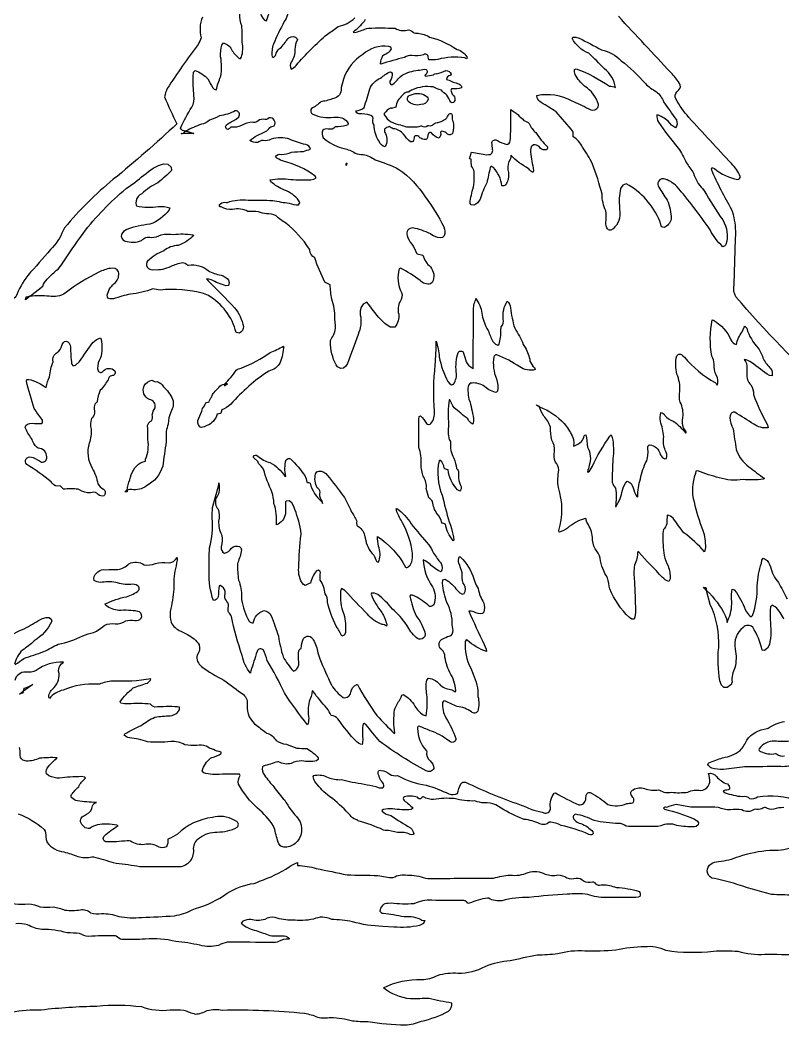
# Model space of a CAD drawing. Extents: x 0.4 to 24.4, y 0.2 to 14.2.
# Drawn here: x 13.06 to 19.04, y 0.21 to 8.08 of the extents above; entities that cross this region are included whole.
import ezdxf

# ---------------------------------------------------------------- set-up
doc = ezdxf.new("R2010")
doc.units = 0
doc.linetypes.add('0', pattern=[0])
doc.layers.add('1', color=7, linetype='0')

msp = doc.modelspace()

# ---------------------------------------------------------------- linework, layer by layer
at = {"layer": '1'}
for points in [[(14.944969, 8.158558, 0.2079), (14.980835, 8.080017), (14.994781, 8.075047, -0.098169), (15.054497, 8.194473, -0.127706)], [(15.769905, 8.084965), (15.761917, 8.069851, -0.036824), (15.675011, 7.98505), (15.685745, 7.983688, 0.060353), (15.778542, 8.014149), (15.795815, 8.017109, -0.018677), (16.004196, 8.016281, 0.217436), (16.096916, 8.002357, -0.269815), (16.144524, 7.984451, 0.141886), (16.183138, 7.978155, -0.098085), (16.274111, 7.947394, -0.077652), (16.490286, 7.851156, -0.163442), (16.565292, 7.793564), (16.56884, 7.782162), (16.565834, 7.776833), (16.549492, 7.784824, 0.094983), (16.338619, 7.77226, -0.052192), (16.268791, 7.76807), (16.261696, 7.788979, 0.69108), (16.225754, 7.809317, -0.115901), (16.134453, 7.803642, 0.136382), (16.077606, 7.788383, 0.013567), (15.89299, 7.735344), (15.888023, 7.738586, -0.099239), (15.908302, 7.802837, -0.057755), (15.955528, 7.828133), (15.965309, 7.838173), (15.974228, 7.85622), (15.969101, 7.867741), (15.953835, 7.873962, 0.209703), (15.749756, 7.811691), (15.726634, 7.794768, 0.175711), (15.590178, 7.588112), (15.580566, 7.553017), (15.579612, 7.545009, -0.420382), (15.522163, 7.466679, -0.063897), (15.42968, 7.442379), (15.422089, 7.438683, -0.045347), (15.347343, 7.386307, 0.477435), (15.35939, 7.343147, 0.150456), (15.524208, 7.319309), (15.546066, 7.319458, -0.291633), (15.636421, 7.271172), (15.634262, 7.25956), (15.621254, 7.253071, -0.017618), (15.534134, 7.243156, -0.301505), (15.479022, 7.226508, 0.214533), (15.435867, 7.216915, 0.181313), (15.440445, 7.1581), (15.463723, 7.14032, 0.10359), (15.601555, 7.07363, -0.088445), (15.691778, 7.038049, 0.112674), (15.752426, 7.028294, -0.117954), (15.847488, 6.98431, -0.054487), (16.032837, 6.910751, -0.098339), (16.240173, 6.695068, -0.040981), (16.386183, 6.459531, -0.16558), (16.388466, 6.390888), (16.375809, 6.377586), (16.357231, 6.374207, -0.132159), (16.279808, 6.40465, 0.079204), (16.142206, 6.451461, 0.521337), (16.098139, 6.391717, 0.120041), (16.135056, 6.324364, -0.078988), (16.171051, 6.254581), (16.177261, 6.248047), (16.22184, 6.237335, 0.161189), (16.279755, 6.147265, -0.298211), (16.295227, 6.024483), (16.282021, 6.013599, -0.281273), (16.200615, 6.039955, 0.04922), (16.045685, 6.135708), (16.036171, 6.13187, 0.193438), (16.054136, 5.945785, -0.255079), (16.041939, 5.875145, 0.19447), (16.031517, 5.77689, -0.228935), (16.001381, 5.674877), (15.965782, 5.67498), (15.92392, 5.701801, -0.06822), (15.806702, 5.842327), (15.78186, 5.869881), (15.752792, 5.854462), (15.736961, 5.831486), (15.730812, 5.80302), (15.730858, 5.771103, -0.155966), (15.712797, 5.615339, -0.006818), (15.631516, 5.390022), (15.617378, 5.367516), (15.599625, 5.353313), (15.577492, 5.351414), (15.552628, 5.364048), (15.540741, 5.379162, -0.113931), (15.495911, 5.557583, -0.150491), (15.515026, 5.600119, 0.186424), (15.533989, 5.706074), (15.530869, 5.745125, 0.094489), (15.507492, 5.893253, -0.049074), (15.495155, 6.006039, 0.056361), (15.453636, 6.026302, -0.038782), (15.374008, 6.217491, -0.275125), (15.335457, 6.278076), (15.33271, 6.286381, 0.075841), (15.146774, 6.490143, -0.072154), (15.070801, 6.547611, 0.154777), (14.995369, 6.561932, -0.106801), (14.9338, 6.578625, -0.003895), (14.850052, 6.581486, 0.172712), (14.729675, 6.596348, -0.152569), (14.641563, 6.615663, -0.925872), (14.63488, 6.641269, -0.229173), (14.680061, 6.65126), (14.689804, 6.652122, -0.109267), (14.850617, 6.66917, -0.003921), (15.046059, 6.667202, 0.024588), (15.173645, 6.645477, 0.098561), (15.246056, 6.632687, 0.47701), (15.250053, 6.665039, 0.147581), (15.136278, 6.748451, -0.069598), (15.029449, 6.812141), (15.024445, 6.82803, -0.088906), (15.185554, 6.831139, 0.016052), (15.344017, 6.82732), (15.367638, 6.832817), (15.385582, 6.84322), (15.378227, 6.858555, 0.099779), (15.12084, 6.976851, -0.085909), (15.064896, 7.009163, -0.349699), (15.113533, 7.027576, 0.089205), (15.191765, 7.045826, -0.017956), (15.286194, 7.050747, -0.029911), (15.340317, 7.067963, 0.353892), (15.302696, 7.104866, -0.033533), (15.176804, 7.146667, 0.136873), (15.031685, 7.14785, -0.216343), (14.968277, 7.137493, 0.127926), (14.927094, 7.121685, -0.213505), (14.864227, 7.136688, -0.081241), (14.988129, 7.206192, 0.111788), (15.020668, 7.237991, -0.071176), (15.056946, 7.252487, 0.63853), (15.015938, 7.314575, -0.325347), (14.96957, 7.302876, 0.22536), (14.919182, 7.281776, -0.163653), (14.887475, 7.279417, 0.139059), (14.799805, 7.254177, -0.123864), (14.717262, 7.240494, 0.008506), (14.694496, 7.222939, -0.668952), (14.682747, 7.259884, -0.046048), (14.757744, 7.304379), (14.777657, 7.321358, 0.680862), (14.750664, 7.368664, -0.089425), (14.627541, 7.330421, -0.077151), (14.548607, 7.297371, -0.189341), (14.484962, 7.265114, 0.016179), (14.362968, 7.210899, -0.02848), (14.42601, 7.190624), (14.339882, 7.190628, -0.216192), (14.327049, 7.190338, 0.284762), (14.356084, 7.207464), (14.358936, 7.209332), (14.361977, 7.210873, -0.332811), (14.322212, 7.234566, -0.043905), (14.410805, 7.397953, 0.145873), (14.426361, 7.489647, -0.020198), (14.419838, 7.636959), (14.4245, 7.671326), (14.435677, 7.686054, -0.102204), (14.536255, 7.620537, 0.012185), (14.574692, 7.54916), (14.586494, 7.539558), (14.601433, 7.534851, -0.032276), (14.635765, 7.636784), (14.638046, 7.64175, 0.087517), (14.635852, 7.791783, -0.084939), (14.646042, 7.885075), (14.658524, 7.901936, -0.225485), (14.726974, 7.840147, 0.094973), (14.7882, 7.775528), (14.799385, 7.790527, 0.123773), (14.804909, 7.907295, 0.009181), (14.802658, 8.034443, -0.118945), (14.787108, 8.129569, 0.216145)], [(15.168411, 8.17897, -0.152634), (15.134562, 8.068308, 0.022379), (15.050173, 7.892299, 0.121356), (15.039558, 7.793705), (15.04953, 7.787975, 0.284446), (15.071686, 7.822086, -0.139269), (15.110681, 7.865665, -0.016572), (15.171777, 7.942255, -0.389919), (15.237114, 7.934563), (15.238106, 7.926449, 0.140893), (15.21816, 7.849285, -0.204568), (15.187739, 7.751706, 0.233457), (15.187729, 7.696693, 0.146384), (15.227676, 7.725777, -0.037347), (15.472931, 7.9701, 0.014059), (15.557068, 8.029667, 0.13346), (15.688827, 8.096699, -0.204196)], [(19.402397, 5.149609, -0.023032), (18.673981, 5.910683), (18.658783, 5.952792, 0.000411), (18.673733, 6.427267, 0.068098), (18.644028, 6.593929, -0.030587), (18.484947, 6.904114), (18.484678, 6.913091), (18.486076, 6.921963), (18.4935, 6.922398), (18.506149, 6.916214, 0.129289), (18.688778, 6.831776, 0.439343), (18.707436, 6.854031, 0.115746), (18.63958, 6.955436, -0.002145), (18.305779, 7.317171, -0.053979), (18.204308, 7.46344, -0.330504), (18.212074, 7.517666), (18.228584, 7.533535, 0.373157), (18.231377, 7.583965, 0.077464), (18.165051, 7.668779, -0.000952), (17.754082, 8.1101, -0.193777)], [(14.493454, 8.103962, 0.175075), (14.484329, 7.941866, -0.053842), (14.459014, 7.889804, 0.017219), (14.218165, 7.544219, 0.070617), (14.196678, 7.479435, 0.023164), (14.293519, 7.268112, -0.020314), (13.794205, 6.832462, 0.045902), (13.413447, 6.453221), (13.400645, 6.432187, -0.107611), (13.303611, 6.282342, -0.00034), (13.124314, 6.07827, 0.075064), (13.031189, 5.912628), (12.99807, 5.883275, -0.015653), (11.983658, 5.901833, 0.086622), (11.218636, 5.892368, 0.049103), (10.216168, 5.898175, 0.059594), (9.743721, 5.780415)], [(13.025963, 3.03104, 0.042909), (13.092345, 3.078125, 0.000863), (13.250482, 3.131395, -0.007801), (13.36364, 3.190098, 0.070938), (13.556679, 3.256423, -0.05082), (13.640518, 3.28046, 0.052166), (13.727669, 3.33794, -0.15915), (13.810081, 3.348492, 0.16292), (13.892685, 3.372002, -0.134941), (13.962967, 3.375908), (13.977089, 3.37598, 0.980988), (13.98761, 3.447224, 0.058089), (13.838185, 3.453605, -0.141855), (13.737106, 3.493122), (13.73127, 3.505379, -0.068761), (13.899475, 3.561768, 0.111084), (13.994977, 3.612475, 0.427052), (13.986465, 3.646828, 0.221621), (13.931904, 3.656949, -0.097414), (13.813993, 3.674051, 0.076171), (13.693643, 3.672899, -0.138087), (13.645317, 3.689705), (13.641228, 3.704243, -0.405718), (13.734645, 3.773161, -0.003333), (13.831301, 3.775218, 0.141736), (13.917592, 3.81888, -0.314663), (14.035583, 3.810326, 0.131453), (14.12429, 3.822735, -0.093712), (14.224815, 3.826859, 0.269165), (14.29599, 3.87022, -0.056009), (14.28152, 3.782955, 0.058801), (14.268608, 3.622017, -0.036782), (14.240735, 3.44703, 0.087487), (14.248222, 3.36171, 0.190038), (14.323517, 3.291965), (14.376892, 3.265396, -0.140264), (14.467751, 3.183628, -0.254493), (14.452515, 3.103626, 0.315397), (14.48716, 3.015503, 0.048584), (14.660934, 2.908089, 0.000571), (14.815908, 2.794556, -0.250135), (14.844254, 2.712643, 0.275858), (14.920868, 2.551617, 0.00518), (14.99604, 2.493385, -0.192979), (15.070038, 2.434853, 0.121779), (15.151039, 2.40604, -0.004616), (15.233818, 2.375443, 0.004489), (15.311562, 2.372143, -0.075198), (15.401825, 2.299801), (15.399529, 2.286694), (15.388245, 2.27663, -0.113656), (15.273323, 2.275501, 0.107116), (15.189308, 2.255806, -0.211971), (15.090321, 2.268715), (15.083034, 2.268874, -0.023714), (14.970596, 2.234566), (14.964119, 2.229839, 0.268385), (14.98084, 2.163729, 0.051519), (15.054344, 2.07082, 0.049594), (15.137978, 1.966671, 0.05823), (15.244815, 1.822095, -0.380886), (15.219524, 1.627194, -0.171873), (15.130173, 1.599125), (15.107452, 1.608105), (15.092049, 1.625881, -0.049952), (15.061516, 1.738255), (15.051163, 1.765018, 0.070614), (14.926193, 1.903831, -0.083456), (14.776649, 2.092426, -0.223845), (14.790009, 2.159962), (14.784599, 2.170418, 0.008254), (14.571568, 2.168367, -0.056937), (14.504837, 2.181965), (14.492332, 2.198143, -0.140142), (14.556625, 2.297184), (14.56797, 2.302803, 0.116931), (14.639832, 2.334492), (14.63974, 2.343246, -0.059917), (14.521721, 2.390686, 0.131462), (14.449244, 2.396867, -0.070419), (14.355934, 2.401882, 0.158557), (14.245331, 2.427105, -0.049445), (14.063187, 2.424164, 0.075915), (13.921333, 2.455009, -0.143929), (13.880432, 2.476891), (13.885353, 2.486874, -0.024558), (14.012329, 2.552372, -0.05043), (14.120979, 2.618252, -0.032099), (14.241527, 2.628633, 0.125992), (14.299004, 2.654015), (14.312691, 2.675797), (14.31266, 2.696522), (14.298622, 2.699467, 0.022807), (14.120011, 2.697541, -0.228109), (14.0868, 2.720093, 0.044141), (13.911911, 2.721191), (13.883118, 2.722939), (13.855095, 2.727737), (13.848671, 2.737213, -0.086918), (13.951614, 2.846958, -0.019149), (14.061914, 2.88505, 0.17917), (14.090187, 2.918373, -0.056052), (13.788878, 2.900795, 0.072103), (13.685608, 2.876835), (13.673882, 2.875927, 0.123962), (13.402527, 2.830013, 0.155946), (13.2938, 2.764763), (13.289421, 2.775341, -0.232113), (13.331681, 2.850792, 0.246081), (13.366597, 2.978042, -0.25662), (13.40416, 3.050205, 0.165211), (13.190971, 2.984203, -0.16208), (13.107635, 2.971325, 0.344105), (13.022141, 2.906086)], [(19.049812, 3.385002, 0.112138), (18.983612, 3.482937), (18.959488, 3.494762), (18.944572, 3.482243, 0.02674), (18.948877, 3.283287, -0.055162), (18.93692, 3.187832), (18.92189, 3.158855), (18.898529, 3.141041), (18.880936, 3.142143, 0.085666), (18.806198, 3.324044, 0.398751), (18.731239, 3.320572, 0.287209), (18.668518, 3.151676, -0.10884), (18.667427, 3.004997, 0.16114), (18.644173, 2.894083, -0.114762), (18.635887, 2.870911), (18.606987, 2.851498), (18.580849, 2.850929), (18.561913, 2.869789), (18.549088, 2.903496, -0.068755), (18.539604, 3.161488, 0.129256), (18.472519, 3.501682), (18.445412, 3.610161, 0.007825), (18.419739, 3.63604), (18.439377, 3.634335), (18.445061, 3.611557, -0.086888), (18.591576, 3.414257), (18.601112, 3.387318), (18.607071, 3.360565), (18.6091, 3.368187), (18.619959, 3.395262, 0.125199), (18.639919, 3.54247, -0.045059), (18.644577, 3.620281), (18.660332, 3.614452), (18.678131, 3.595348, -0.042074), (18.757004, 3.442812, 0.103285), (18.793106, 3.404884), (18.805305, 3.415485, 0.10027), (18.840729, 3.647522, -0.051728), (18.874115, 3.825542), (18.87841, 3.849232), (18.887886, 3.863907, -0.24683), (18.93853, 3.813866), (18.946068, 3.794827, 0.122728), (19.00824, 3.672081, -0.008288), (19.075386, 3.546452, -0.268323)], [(12.962392, 3.242584, -0.040065), (13.115387, 3.319336, -0.021896), (13.240585, 3.391998), (13.268616, 3.400059), (13.291885, 3.39875), (13.307922, 3.384975), (13.312523, 3.369045, -0.135392), (13.175385, 3.215652, -0.053858), (13.082535, 3.143883, 0.143409), (13.020195, 3.032524)], [(13.060143, 2.799259), (13.089455, 2.820419, 0.015818), (13.097183, 2.845978, 0.084043), (13.164513, 2.874622), (13.091133, 2.821632), (13.089539, 2.820015), (13.086075, 2.805626, 0.076787), (13.059731, 2.798954)], [(19.148598, 2.244709, -0.075545), (19.026449, 2.230194, 0.003192), (18.743065, 2.228642, -0.008391), (18.578094, 2.208652, -0.089132), (18.485357, 2.219436, -0.16979), (18.453629, 2.247578), (18.4562, 2.255356), (18.462654, 2.261051, 0.009798), (18.570557, 2.300472, 0.12974), (18.708908, 2.357315, 0.086762), (18.759224, 2.438656, -0.210901), (18.918816, 2.528286), (18.927917, 2.532051, -0.104035), (19.056179, 2.58395, 0.182593)], [(13.050217, 1.861601, -0.096173), (13.252874, 1.737777, -0.19321), (13.264931, 1.680878), (13.267509, 1.66037), (13.276268, 1.63625, 0.207558), (13.407499, 1.561573, -0.047093), (13.515717, 1.525753, 0.119684), (13.627014, 1.522865), (13.638687, 1.522511, -0.024672), (13.794426, 1.47784), (13.818436, 1.473068, -0.021959), (14.003128, 1.44809, 0.004754), (14.313118, 1.446814, 0.437997), (14.424125, 1.588109, -0.253647), (14.471194, 1.671951, -0.167584), (14.608894, 1.717709, 0.121686), (14.765223, 1.755332, 0.489278), (14.762459, 1.800224), (14.74222, 1.811696, 0.206996), (14.571349, 1.831243, 0.164518), (14.297673, 1.701554, -0.034709), (14.223015, 1.661388, -0.13751), (14.210846, 1.602512, -0.293905), (14.138491, 1.607493, 0.182394), (14.039722, 1.619612, -0.169911), (13.929703, 1.645264), (13.919884, 1.648113), (13.903397, 1.649506, -0.037519), (13.737134, 1.64082, -0.612295), (13.725098, 1.687305, -0.065816), (13.832962, 1.765633), (13.823509, 1.770607, 0.083756), (13.670343, 1.774728, 0.062423), (13.609684, 1.746651, -0.270223), (13.566109, 1.759281), (13.548447, 1.777824, -0.551329), (13.568047, 1.846569), (13.584198, 1.856503, 0.266972), (13.633039, 1.923576, -0.275185), (13.662035, 1.948878, -0.03318), (13.51474, 1.962845, -0.129566), (13.469297, 1.984694, -0.323279), (13.467918, 2.011456, -0.042558), (13.523537, 2.072582, -0.12939), (13.577591, 2.139229), (13.572807, 2.146946), (13.542809, 2.152069, 0.029845), (13.372332, 2.139791, -0.097472), (13.289993, 2.157372), (13.272148, 2.173092, -0.282445), (13.285904, 2.231823, -0.027922), (13.355293, 2.300003, 0.034664), (13.217209, 2.295673, -0.091131), (13.115486, 2.27277), (13.085617, 2.280453, -0.348929), (13.066156, 2.33215, 0.078902), (13.060326, 2.37965)], [(19.093462, 2.430241, -0.07078), (18.977781, 2.430894, 0.247203), (18.855919, 2.369179, 0.43607), (18.867958, 2.349773, 0.160281), (18.986145, 2.331913), (18.993164, 2.330673, 0.239173), (19.056839, 2.314064, -0.140231)], [(19.049309, 1.908813, 0.09819), (18.971947, 1.895889, -0.204805), (18.907494, 1.909145, 0.216761), (18.878067, 1.900793, -0.179054), (18.825447, 1.896137), (18.818794, 1.895149, -0.304083), (18.72229, 1.891048, 0.076893), (18.631302, 1.892372, -0.114296), (18.534958, 1.910992, 0.008565), (18.321388, 1.911736, 0.032105), (18.205292, 1.932281, 0.026454), (18.130051, 1.910469, 0.34021), (18.107521, 1.904724), (18.114059, 1.897709, -0.047588), (18.351097, 1.818481), (18.370995, 1.804535), (18.381485, 1.789299), (18.377907, 1.773296), (18.3638, 1.761978), (18.349747, 1.758244, -0.045975), (18.211449, 1.76878, 0.215385), (18.085289, 1.765484, -0.081787), (17.999331, 1.762122, -0.011911), (17.813522, 1.76297, 0.196676), (17.754822, 1.784927, -0.045932), (17.564011, 1.806965, 0.070711), (17.417753, 1.857686, 0.63366), (17.409157, 1.813682, 0.181706), (17.459312, 1.784321, -0.119454), (17.554352, 1.719669, -0.655392), (17.534592, 1.695469), (17.52195, 1.699009, 0.056615), (17.305695, 1.769325, 0.126585), (17.212067, 1.794727, -0.337192), (17.136734, 1.782505, 0.081872), (17.014053, 1.81712), (16.965359, 1.838112, -0.043312), (16.792236, 1.929836, 0.151712), (16.70195, 1.946102, -0.085917), (16.628914, 1.961502, -0.079842), (16.467392, 1.979614, 0.063779), (16.305735, 1.972918, -0.145392), (16.226791, 1.99387, 0.391177), (16.210632, 1.982098, -0.540172), (16.178925, 1.991123, 0.136667), (16.07394, 1.994245, 0.453554), (16.073311, 1.965065, -0.038949), (16.144585, 1.90514), (16.128471, 1.894329, -0.057338), (15.983253, 1.898758), (15.947067, 1.899387), (15.912079, 1.895252), (15.900345, 1.88723), (15.902901, 1.880894, 0.134777), (15.971367, 1.846149, 0.011166), (16.12463, 1.750129, -0.174075), (16.149208, 1.707283), (16.14518, 1.698551), (16.135361, 1.696625), (16.121925, 1.699234, 0.132786), (16.023232, 1.713394, 0.080308), (15.926689, 1.729855), (15.91198, 1.733246, 0.044379), (15.714941, 1.805655, 0.13034), (15.695363, 1.816223, -0.175576), (15.650697, 1.850001), (15.620495, 1.880824, 0.045908), (15.473443, 2.00922, -0.07049), (15.375072, 2.114081, -0.104116), (15.361338, 2.15255, -0.355151), (15.376526, 2.163055, -0.163838), (15.478481, 2.145758, 0.108091), (15.582291, 2.128403), (15.6251, 2.118376), (15.668168, 2.109527, -0.009618), (15.852226, 2.074478, 0.175503), (15.908669, 2.065407, 0.429912), (15.906906, 2.103737, -0.15043), (15.870004, 2.189288, -0.409092), (15.892876, 2.200626, -0.159719), (15.960999, 2.170361, 0.167368), (16.021103, 2.160553), (16.027916, 2.159054, 0.092223), (16.246994, 2.084965, -0.047453), (16.42453, 2.016403, 0.186071), (16.49379, 2.019051, -0.075956), (16.51816, 2.096085, -0.279564), (16.556374, 2.108826, 0.032687), (16.978699, 1.934303, -0.003797), (17.090302, 1.88879, -0.05586), (17.178329, 1.86484, 0.480871), (17.220589, 1.909218, -0.194751), (17.250977, 2.022003), (17.259521, 2.024647, 0.028887), (17.443146, 1.9317, 0.445325), (17.498932, 1.979904), (17.502022, 2.006767, -0.551929), (17.538383, 2.024292, -0.057471), (17.671555, 1.933197, 0.179127), (17.819183, 1.940231, -0.027308), (17.864693, 1.945545, 0.454498), (17.867172, 1.989178), (17.859306, 2.002575, -0.5668), (17.870598, 2.049524, -0.243978), (17.958176, 2.057823, 0.103769), (18.069267, 2.047314), (18.076653, 2.045532, 0.189222), (18.169632, 2.029095, 0.053132), (18.296928, 2.029999, -0.16304), (18.399498, 2.043949, 0.480314), (18.468573, 2.142273), (18.464653, 2.159882), (18.458733, 2.176922, -0.315766), (18.522079, 2.15274, 0.133536), (18.608208, 2.094288, -0.312004), (18.623734, 2.053181, -0.112848), (18.581657, 2.044502), (18.575218, 2.039368), (18.58075, 2.031719), (18.589508, 2.026054, 0.063054), (18.724823, 1.995686, -0.325958), (18.782333, 1.979942, 0.202832), (18.844078, 1.993011, -0.128309), (19.166237, 1.96352)], [(12.921455, 1.17535, 0.103268), (13.131022, 1.1547, -0.121778), (13.220978, 1.130604, 0.052895), (13.324005, 1.130642, -0.059946), (13.415833, 1.106335, 0.082524), (13.537109, 1.108757, -0.259097), (13.617409, 1.083736, 0.135484), (13.702843, 1.078938, -0.082377), (13.837601, 1.056854, 0.072498), (14.01767, 1.048878, 0.012266), (14.273544, 1.062141, 0.087823), (14.414207, 1.108158), (14.439583, 1.118343, 0.087704), (14.687467, 1.237782, -0.107487), (14.898685, 1.315502), (14.919982, 1.323314), (14.940338, 1.333324, 0.072316), (15.173125, 1.445741, -0.010772), (15.237808, 1.480099), (15.237808, 1.456173), (15.239601, 1.455265, -0.062081), (15.386065, 1.432688, -0.000057), (15.627268, 1.382276, 0.001808), (15.869232, 1.377945, 0.061792), (15.988838, 1.361084, -0.182339), (16.099564, 1.38028, -0.074421), (16.241997, 1.357288), (16.260284, 1.354862), (16.280296, 1.353577, -0.000702), (16.775246, 1.357185, -0.040854), (16.904175, 1.381012, 0.140394), (17.047554, 1.401218, -0.185063), (17.18026, 1.388771, 0.148486), (17.279785, 1.382278, -0.133789), (17.349792, 1.359462, 0.168223), (17.422844, 1.357365, -0.265688), (17.479919, 1.334297, 0.166912), (17.550308, 1.327571, -0.306766), (17.573761, 1.312149, 0.246598), (17.618313, 1.304106, -0.119806), (17.723434, 1.287292), (17.737701, 1.284218, -0.052802), (17.915543, 1.252628, -0.367884), (17.921204, 1.213909), (17.908226, 1.20723), (17.890625, 1.2038, 0.004862), (17.65551, 1.204552, -0.08076), (17.513237, 1.227318, 0.072014), (17.35202, 1.229656, 0.015237), (17.055199, 1.205349, 0.075756), (16.840757, 1.179404, -0.176489), (16.73703, 1.199387), (16.728233, 1.199493, 0.066822), (16.585182, 1.159592, -0.440723), (16.566374, 1.169579, 0.194751), (16.542107, 1.180672, -0.014774), (16.290611, 1.183685, 0.127784), (16.151283, 1.155731, -0.042406), (15.971672, 1.15929), (15.948059, 1.157883, 0.430687), (15.884923, 1.098997, 0.343508), (15.908974, 1.082218, -0.024757), (16.074364, 1.055191, -0.160622), (16.213284, 1.028251), (16.224932, 1.025287), (16.236809, 1.023441), (16.226044, 1.002239), (16.19603, 0.985779, -0.081186), (15.994507, 0.973289), (15.906998, 0.978336, -0.064872), (15.668991, 1.014698, 0.042712), (15.506737, 1.032936, 0.231973), (15.363922, 1.034695, -0.076763), (15.198288, 1.028469, -0.104206), (15.062355, 1.048988, 0.178434), (14.981903, 1.032787, -0.137518), (14.87318, 1.032535, 0.14562), (14.810677, 1.018272), (14.796982, 1.003368, 0.135256), (14.914597, 0.945618, -0.010266), (15.022758, 0.906288, 0.034968), (15.134883, 0.904296, -0.166412), (15.174774, 0.882343), (15.169647, 0.878918, 0.130626), (15.089302, 0.859474, -0.081974), (15.043686, 0.850929, 0.006268), (14.688255, 0.854294, 0.094598), (14.620316, 0.829311, -0.133226), (14.471825, 0.830757, 0.036302), (14.285118, 0.859093, 0.087522), (14.04513, 0.878851, -0.014438), (13.862903, 0.875085, -0.13428), (13.818123, 0.901844), (13.811188, 0.904388, 0.01833), (13.601251, 0.900425, -0.116766), (13.530556, 0.922039, 0.035695), (13.433517, 0.927071, 0.079275), (13.235924, 0.954906, -0.105727), (13.122246, 0.991695, 0.09177), (13.031059, 0.998756, -0.13642)], [(19.119392, 1.223087, -0.01164), (18.954033, 1.229088, -0.027775), (18.655762, 1.31776, 0.007763), (18.486847, 1.357252, -0.605164), (18.480724, 1.467641, -0.179278), (18.538576, 1.486028, 0.072082), (18.699203, 1.527321, -0.054737), (18.939501, 1.576456, 0.115919), (19.114059, 1.59977, -0.040015)], [(12.970592, 0.298159, -0.0728), (13.199104, 0.323757), (13.229126, 0.325321, -0.023429), (13.666115, 0.354009, -0.052474), (14.01568, 0.349669, 0.121918), (14.23929, 0.324201, -0.025054), (14.348091, 0.323067, 0.031633), (14.436836, 0.291126, 0.11261), (14.531418, 0.319823, -0.096235), (14.650854, 0.322782, -0.032064), (15.293174, 0.297459, -0.065663), (15.395256, 0.267063, 0.09495), (15.500655, 0.265194, -0.050622), (15.668623, 0.239523, 0.037128), (15.790741, 0.233166, 0.034631), (16.081362, 0.206432, 0.079388), (16.209961, 0.235703, 0.070042), (16.422306, 0.314315, 0.276772), (16.447334, 0.37674, -0.010872), (16.269341, 0.412636, 0.003585), (16.124161, 0.410408, -0.139227), (15.911507, 0.496117, -0.130023), (16.212521, 0.561231, 0.108647), (16.336899, 0.594486, -0.102454), (16.496056, 0.611764, 0.125921), (16.710104, 0.664969, -0.080752), (16.905626, 0.71005, -0.010215), (17.116346, 0.754448, 0.008331), (17.277023, 0.765106, -0.084233), (17.490345, 0.788067, 0.02708), (17.733124, 0.79409, -0.060742), (17.961052, 0.819695, -0.155664), (18.124702, 0.791504, 0.067242), (18.499037, 0.784505, -0.033819), (18.689484, 0.783325, 0.083649), (18.901707, 0.759624, -0.024916), (19.159971, 0.752807, 0.075887)]]:
    msp.add_lwpolyline(points, format="xyb", dxfattribs=at)
for points in [[(17.400658, 7.441975, -0.029526), (17.537617, 7.375969, 0.311179), (17.59565, 7.39851), (17.598442, 7.417675, 0.187817), (17.488556, 7.561804, -0.093497), (17.415077, 7.653694), (17.409538, 7.673698), (17.410538, 7.692398), (17.422241, 7.698753, -0.067087), (17.683128, 7.561684, -0.119046), (17.731323, 7.552074, 0.178889), (17.645088, 7.698978, -0.005416), (17.522957, 7.821522, -0.200736), (17.391357, 7.939018), (17.398499, 7.946602), (17.420166, 7.945953), (17.446762, 7.938171, -0.014797), (17.62178, 7.846462, -0.155376), (17.774481, 7.762109, -0.052384), (17.964952, 7.582806, 0.070668), (18.051765, 7.518982, -0.142699), (18.107681, 7.438598, -0.004833), (18.208246, 7.297421, -0.26631), (18.201767, 7.23476, -0.131626), (18.144272, 7.288776, 0.084772), (18.054611, 7.338646, 0.17016), (18.068108, 7.281471, 0.026889), (18.22224, 7.07795, -0.068977), (18.284546, 6.963474, -0.008333), (18.343086, 6.880192, 0.128244), (18.413902, 6.759365), (18.426453, 6.741463, 0.019156), (18.571678, 6.514042, -0.214841), (18.596586, 6.322755, -0.147734), (18.575981, 6.303986), (18.570335, 6.305969, -0.07928), (18.471771, 6.437866, 0.024867), (18.2115, 6.776624, 0.143467), (18.106571, 6.837142, 0.64829), (18.07148, 6.771763, 0.011367), (18.135078, 6.670418, -0.122034), (18.166491, 6.520921, -0.25196), (18.112206, 6.455341, -0.416862), (18.085899, 6.477386), (18.077467, 6.503756, 0.173079), (17.815559, 6.797844), (17.787361, 6.787872), (17.770996, 6.7598, 0.092866), (17.763466, 6.607925), (17.764122, 6.567959, -0.290875), (17.695244, 6.434052, -0.427021), (17.663689, 6.453667, -0.141382), (17.657644, 6.512884, 0.046372), (17.654816, 6.584892, -0.107164), (17.625679, 6.715988, 0.028327), (17.550013, 6.952478, 0.057795), (17.471886, 7.083271, 0.158939), (17.399452, 7.166115), (17.400169, 7.204414, 0.011439), (17.265114, 7.361485, 0.02985), (17.148865, 7.433454, -0.098966), (17.115891, 7.472313), (17.114952, 7.490696, -0.180338), (17.387787, 7.447071)], [(16.2118, 7.151104, -0.203335), (16.189056, 7.16996, 0.368709), (16.154251, 7.166378, -0.15511), (16.142395, 7.128849), (16.134224, 7.126122), (16.124443, 7.127327, -0.111216), (16.07048, 7.187008, 0.188185), (15.989163, 7.229075, -0.0739), (15.955727, 7.245541, 0.13118), (15.921478, 7.225185, 0.302461), (15.928539, 7.192094, -0.214436), (15.926849, 7.086273, -0.266512), (15.877594, 7.130581, -0.132594), (15.838333, 7.256813, -0.200933), (15.830378, 7.311023, 0.283284), (15.814346, 7.33205, 0.108966), (15.718278, 7.345097, -0.279706), (15.695671, 7.368797, 0.153065), (15.762184, 7.395473, -0.003962), (15.805283, 7.541512, -0.203126), (15.889702, 7.625278, -0.078828), (15.967484, 7.676121), (15.980988, 7.667892, -0.182095), (15.962837, 7.601376, 0.385832), (15.977882, 7.571823, 0.058107), (16.043282, 7.636681), (16.058563, 7.649853, -0.073593), (16.182968, 7.688163), (16.195442, 7.687263, -0.153014), (16.248032, 7.692966, -0.540205), (16.241096, 7.653427), (16.236229, 7.64571), (16.241241, 7.64098, -0.001148), (16.304146, 7.651226, -0.290874), (16.328682, 7.660339, 0.066781), (16.400673, 7.685772, -0.313049), (16.442284, 7.656918), (16.439766, 7.649902), (16.434486, 7.645967, 0.385797), (16.406815, 7.615532), (16.417496, 7.613461, 0.048001), (16.503275, 7.580716, -0.138323), (16.524696, 7.559067), (16.523743, 7.549835, -0.128839), (16.451195, 7.542675, 0.611913), (16.443672, 7.524548), (16.451874, 7.499146, -0.435597), (16.462883, 7.434078), (16.451973, 7.43166), (16.440361, 7.437641, -0.037746), (16.409653, 7.492924, -0.075656), (16.366562, 7.531246, -0.065767), (16.301651, 7.556114, 0.1457), (16.139961, 7.534085, 0.090742), (16.107513, 7.516674, 0.254065), (16.062477, 7.490963, 0.199496), (16.00811, 7.397194), (15.974419, 7.388775), (15.973427, 7.389164), (15.972038, 7.393456, 0.144925), (15.918991, 7.348248), (15.918213, 7.3372, 0.240026), (16.046455, 7.259983, 0.153818), (16.142481, 7.244925), (16.155678, 7.243865, 0.148073), (16.203983, 7.251282), (16.2092, 7.251519, 0.331914), (16.259796, 7.253731), (16.266541, 7.254684, 0.348929), (16.305275, 7.265057, -0.178421), (16.341934, 7.277008), (16.363556, 7.286922, 0.233206), (16.424534, 7.342717, -0.825402), (16.451035, 7.326988, 0.140716), (16.458191, 7.283966, -0.122523), (16.452782, 7.192242, -0.518051), (16.404146, 7.197153, 0.136928), (16.368385, 7.209221, 0.537188), (16.361702, 7.192566, -0.212656), (16.351105, 7.162178), (16.349968, 7.156231, -0.214869), (16.289415, 7.19629, 0.339551), (16.268066, 7.195938), (16.2612, 7.179623), (16.257339, 7.159626), (16.250183, 7.144382, -0.186907)], [(16.261528, 7.460552, -0.339153), (16.206139, 7.417858, -0.271893), (16.1026, 7.448224, -0.495791), (16.128223, 7.49428, -0.287726), (16.254318, 7.479126), (16.259659, 7.4702)], [(17.054016, 6.911057), (17.049149, 6.915871, -0.079059), (16.90947, 7.020916, -0.245996), (16.896217, 6.972424, 0.135384), (16.89135, 6.886429, -0.181675), (16.869516, 6.789, -0.239361), (16.839851, 6.782612, 0.148498), (16.775444, 6.925591), (16.75634, 6.935837), (16.749275, 6.925525, 0.002485), (16.723221, 6.805744, 0.049431), (16.668978, 6.676111, -0.157809), (16.620186, 6.629391), (16.600922, 6.631756), (16.592758, 6.642727), (16.591568, 6.661594, -0.021329), (16.621033, 6.788048, 0.014588), (16.624489, 6.891342, 0.120797), (16.603233, 6.934826, -0.033364), (16.600372, 6.989594), (16.586494, 6.992451), (16.585632, 6.993259), (16.603432, 7.046642, 0.007391), (16.722389, 7.02403), (16.735516, 7.025768, 0.513773), (16.767536, 7.064991, 0.005262), (16.76158, 7.119663, -0.556884), (16.805183, 7.136337, 0.065471), (16.877573, 7.106239, 0.378405), (16.90493, 7.134804), (16.908249, 7.155457, 0.011377), (16.910179, 7.379768, -0.0588), (17.013168, 7.293121, -0.127404), (17.055565, 7.268963, 0.131777), (17.107773, 7.198586, 0.058789), (17.197731, 7.087879, -0.572107), (17.17915, 7.062742, -0.306247), (17.131557, 7.088528, 0.240951), (17.088432, 7.102345), (17.070763, 7.087578), (17.064148, 7.061852, 0.048008), (17.085968, 6.922081), (17.087982, 6.896149), (17.082977, 6.887035, -0.190726)], [(13.142227, 5.916874), (13.145004, 5.918587), (13.241478, 5.99577, -0.154149), (13.276907, 6.049297, -0.039624), (13.361504, 6.129341), (13.388391, 6.163105, -0.00871), (13.558709, 6.409068, -0.057855), (13.895835, 6.760297), (13.929758, 6.78483), (13.964699, 6.807892, -0.026144), (14.107544, 6.91901), (14.148926, 6.941601), (14.187683, 6.953571), (14.221352, 6.950665), (14.247505, 6.928604), (14.252129, 6.902939, -0.031468), (14.144577, 6.806011, 0.070005), (14.017607, 6.720072), (14.003462, 6.709958, 0.281394), (13.972058, 6.644548), (13.97332, 6.629841), (13.977165, 6.625072, 0.098443), (14.149236, 6.619603, -0.102253), (14.237709, 6.60947), (14.231514, 6.592628, -0.154539), (14.081535, 6.480919, 0.058058), (13.900162, 6.439789), (13.875557, 6.424263), (13.860573, 6.404816, 0.462459), (13.8881, 6.348824, 0.167391), (14.01506, 6.352753, -0.284337), (14.092946, 6.377181, 0.136312), (14.169678, 6.397835, -0.081449), (14.266503, 6.401235, -0.060925), (14.417809, 6.397961), (14.426994, 6.393379, -0.112275), (14.304085, 6.314548, 0.157014), (14.190646, 6.272499, 0.087628), (14.062934, 6.191617), (14.058043, 6.182335, 0.391968), (14.069965, 6.134732, 0.20271), (14.113556, 6.124901, 0.139296), (14.247123, 6.151907, -0.045627), (14.337024, 6.180613, -0.245215), (14.376221, 6.160156), (14.383659, 6.158817, -0.216863), (14.537582, 6.117908, 0.106254), (14.638989, 6.082675, -0.155567), (14.698448, 6.041443), (14.702492, 6.022968), (14.696693, 6.000591), (14.678001, 5.999203, -0.056703), (14.561569, 6.045948), (14.543121, 6.051193), (14.525345, 6.052616), (14.537308, 6.036926, -0.013031), (14.745468, 5.825085, -0.127234), (14.815058, 5.678691, -0.271462), (14.783714, 5.627491), (14.757202, 5.632614, 0.201923), (14.540047, 5.921242), (14.502678, 5.93697, 0.094665), (14.161631, 5.965014, -0.06539), (14.104195, 5.974762, -0.067893), (13.92923, 5.933201, 0.029759), (13.797086, 5.896738, -0.106471), (13.757156, 5.89959), (13.748238, 5.909157), (13.746506, 5.925488, -0.182091), (13.813171, 6.024415, 0.247548), (13.835373, 6.108276, 0.378823), (13.77269, 6.134735, 0.092631), (13.682143, 6.10375, 0.06082), (13.418304, 5.94096, -0.186976), (13.292328, 5.91642, 0.040396), (13.142769, 5.91679), (13.107925, 5.88892), (13.1073, 5.888866), (13.111794, 5.910709, -0.036769)], [(15.626884, 6.955658, 0.950971), (15.620544, 6.940563, 0.307426)], [(16.582664, 5.10928, -0.03608), (16.618019, 4.957878), (16.617508, 4.933502), (16.612473, 4.913067, -0.15085), (16.572563, 4.954895, 0.013044), (16.465195, 5.041992, -0.006847), (16.432388, 5.105694), (16.426414, 5.105698, 0.051498), (16.422752, 4.908749, 0.085307), (16.42609, 4.792979, 0.110248), (16.438072, 4.77824), (16.439018, 4.769382, 0.163984), (16.464027, 4.647881, -0.03458), (16.486031, 4.565249, -0.251771), (16.501427, 4.535069), (16.499557, 4.488831, 0.053882), (16.521164, 4.426315, -0.243294), (16.511017, 4.38884), (16.493111, 4.398556, -0.156575), (16.418373, 4.556351, -0.110382), (16.387413, 4.568413, 0.242283), (16.355003, 4.631172), (16.347855, 4.627705, 0.144229), (16.371357, 4.357378), (16.384554, 4.306751, 0.021435), (16.44536, 4.096536, -0.042599), (16.463158, 4.005322), (16.45829, 4.000298, -0.126611), (16.398003, 4.13121, -0.019616), (16.37056, 4.139187, 0.176241), (16.332085, 4.211205, -0.108242), (16.29574, 4.307464, 0.206902), (16.267273, 4.335831), (16.248253, 4.409218, 0.151906), (16.227119, 4.502258, -0.123289), (16.208588, 4.600967, 0.100823), (16.189848, 4.73037, -0.001046), (16.188826, 4.952933), (16.191689, 4.973557), (16.20134, 4.98037, -0.084221), (16.250072, 4.918819, 0.435298), (16.284821, 4.919876, 0.20464), (16.311172, 5.012633, -0.045683), (16.318794, 5.378128, 0.014143), (16.32534, 5.56303, -0.055926), (16.350121, 5.442024, 0.082056), (16.417511, 5.247375), (16.431717, 5.229931), (16.446518, 5.222233), (16.461548, 5.227566, 0.196536), (16.482567, 5.323353, -0.103784), (16.498314, 5.475994, -0.63134), (16.540779, 5.471565, -0.015952), (16.560413, 5.403562, 0.162808), (16.607178, 5.35664), (16.615774, 5.348078, -0.003946), (16.619678, 5.846932, -0.044943), (16.636589, 5.890957), (16.636147, 5.899181, -0.116508), (16.683495, 5.782791, 0.084144), (16.722292, 5.66417), (16.733368, 5.647255, 0.038824), (16.770576, 5.561874), (16.790573, 5.539627), (16.807411, 5.531742), (16.818481, 5.5396, 0.081049), (16.831856, 5.649078), (16.834213, 5.676094, 0.26539), (16.851311, 5.736752, -0.178424), (16.88279, 5.877369, -0.182056), (16.907303, 5.826195, 0.042877), (16.940765, 5.66534, -0.056362), (17.00779, 5.538979), (17.023083, 5.514689, -0.106733), (17.060478, 5.408099, 0.144677), (17.095205, 5.358105, -0.11756), (17.100319, 5.34105, -0.217588), (16.980469, 5.363335, 0.054068), (16.802057, 5.456806, 0.395395), (16.777916, 5.44051, 0.147723), (16.798271, 5.268375, -0.12023), (16.805374, 5.172318), (16.799202, 5.165112), (16.790291, 5.162865, -0.121527), (16.694817, 5.217045, 0.153471), (16.593147, 5.235195, 0.28224), (16.574066, 5.175659, 0.034079)], [(18.850426, 5.508286, -0.069856), (18.890701, 5.423805, 0.071876), (18.949379, 5.346871, -0.193023), (18.957657, 5.292965), (18.938728, 5.294052, -0.027972), (18.797058, 5.398432, 0.079328), (18.739418, 5.42178, -0.205911), (18.761185, 5.350307), (18.760056, 5.309326, 0.242296), (18.792328, 5.222317, -0.136951), (18.812857, 5.146318, 0.043854), (18.922646, 4.908131), (18.926369, 4.884792, -0.179964), (18.815025, 4.913532, 0.005116), (18.666779, 5.007273, 0.446577), (18.630127, 4.980087), (18.627075, 4.966381, 0.102971), (18.652885, 4.878287, 0.010547), (18.67778, 4.714817, 0.169249), (18.776703, 4.580734, 0.012155), (18.899002, 4.487873), (18.887619, 4.482056, -0.050262), (18.730766, 4.480247, -0.119496), (18.543261, 4.494523, -0.041325), (18.376358, 4.547634), (18.361488, 4.544655), (18.357727, 4.526215, 0.168264), (18.346764, 4.30489, 0.044106), (18.416004, 4.081572, -0.085065), (18.435364, 3.946899), (18.427429, 3.913128, 0.0685), (18.267479, 4.061707, -0.020009), (18.182169, 4.176723, 0.146673), (18.136879, 4.201633, 0.029326), (18.134216, 4.131779, -0.079238), (18.107758, 4.08725, 0.098459), (18.105392, 3.969963, 0.130966), (18.143108, 3.80273, -0.103775), (18.158592, 3.702301), (18.149551, 3.681408, -0.126437), (18.097702, 3.715389, -0.009633), (17.914169, 3.909814), (17.905403, 3.915661, -0.095372), (17.880905, 3.808605, 0.081089), (17.880157, 3.682391, -0.000432), (17.887892, 3.455435, -0.045642), (17.877747, 3.384918), (17.860268, 3.384853), (17.839645, 3.397762, -0.103305), (17.686264, 3.623211, 0.01349), (17.669518, 3.709171, -0.110863), (17.610863, 3.862808, 0.123915), (17.572578, 3.93642, -0.137113), (17.550194, 4.027374, 0.121746), (17.510456, 4.13801, -0.056561), (17.500069, 4.171501), (17.492271, 4.173729, 0.117291), (17.353657, 4.098305, -0.067052), (17.288979, 4.066986), (17.287193, 4.079678, 0.156018), (17.28302, 4.416946, -0.067324), (17.285706, 4.554933, 0.216839), (17.259644, 4.615166, -0.146017), (17.253967, 4.700005, 0.147127), (17.232712, 4.789272, -0.072595), (17.220581, 4.891003, 0.139568), (17.168356, 4.977427, -0.031534), (17.131645, 5.052357, -0.107817), (17.110559, 5.064302, 0.115938), (17.128914, 5.057785), (17.131187, 5.053268), (17.164413, 5.037779, -0.119902), (17.346813, 4.896259, -0.070388), (17.401276, 4.794811), (17.40538, 4.767868), (17.403023, 4.742023, 0.050371), (17.465591, 4.777962, 0.043842), (17.486099, 4.822601), (17.49173, 4.827263), (17.499512, 4.829967, -0.029675), (17.511459, 4.734196, -0.214424), (17.524412, 4.590555, -0.018251), (17.51123, 4.541073), (17.515419, 4.536644, 0.127018), (17.549545, 4.583858, -0.043861), (17.686653, 4.820309), (17.697044, 4.829014), (17.705658, 4.810253, -0.076778), (17.710524, 4.642817, 0.009018), (17.703964, 4.456902, 0.065593), (17.73037, 4.412762, -0.086468), (17.729782, 4.267803), (17.735794, 4.269371, 0.102864), (17.784592, 4.395931, -0.099283), (17.822746, 4.46851, -0.264498), (17.868378, 4.416039, 0.090581), (17.898651, 4.34832), (17.906677, 4.345181, -0.088556), (17.927368, 4.485229, -0.083085), (17.975315, 4.626362, 0.121204), (17.983093, 4.729482, -0.255328), (17.997711, 4.752967, -0.33206), (18.081413, 4.675379, 0.185839), (18.11734, 4.642357), (18.130257, 4.645885, 0.234238), (18.120995, 4.709122, -0.1309), (18.108917, 4.814213, 0.053767), (18.082397, 4.937117, -0.108506), (18.087044, 5.005074, -0.267948), (18.117771, 4.982614, 0.143208), (18.182877, 4.938673, -0.064729), (18.280518, 4.84568), (18.284737, 4.846291, 0.240146), (18.273792, 4.869246, -0.204756), (18.257401, 4.942073), (18.259762, 4.965055, 0.136816), (18.238432, 5.086726, -0.123723), (18.235922, 5.173746, 0.116278), (18.212807, 5.304825, -0.129696), (18.211752, 5.450263, -0.521371), (18.258102, 5.450478), (18.270523, 5.439274, 0.092412), (18.511927, 5.240071, -0.086178), (18.527428, 5.218311, 0.259364), (18.520424, 5.296906, -0.152843), (18.504692, 5.385746, 0.10992), (18.485367, 5.446236, -0.087397), (18.487854, 5.731033), (18.499863, 5.728943, -0.152813), (18.634792, 5.574823, 0.19539), (18.678322, 5.537514, -0.104391), (18.723648, 5.638519), (18.731941, 5.655815), (18.738243, 5.673954), (18.744766, 5.681126), (18.752571, 5.674744), (18.759537, 5.665226, 0.116278)], [(13.158447, 4.79324), (13.154335, 4.801529, -0.065769), (13.103691, 4.888618), (13.108505, 4.902649, -0.250428), (13.176155, 4.920258, 0.036123), (13.234871, 4.919666, 0.36279), (13.234299, 4.953178, -0.01939), (13.174744, 5.036976, -0.022228), (13.114517, 5.25116), (13.116714, 5.264866), (13.133873, 5.264961, -0.098444), (13.26342, 5.20306), (13.269623, 5.201603, -0.091943), (13.295387, 5.285912, -0.081144), (13.323532, 5.403301, -0.366263), (13.355949, 5.475494, 0.186971), (13.390455, 5.530638, -0.076917), (13.411835, 5.5616), (13.423576, 5.564957, -0.321951), (13.459747, 5.518379, 0.03252), (13.468201, 5.387001), (13.479286, 5.372185), (13.499138, 5.376427), (13.53038, 5.405643, -0.003355), (13.634926, 5.553769, -0.134643), (13.693321, 5.589222), (13.699379, 5.576511, -0.108484), (13.694885, 5.432762, 0.129781), (13.670448, 5.350521), (13.677277, 5.333084, 0.62376), (13.714813, 5.328285, -0.453576), (13.806278, 5.332361, -0.583609), (13.781658, 5.293412, 0.370657), (13.753906, 5.260818, -0.050482), (13.692619, 5.179436, 0.096385), (13.669304, 5.089615), (13.666054, 5.083477, 0.28276), (13.64563, 5.050613), (13.648224, 5.001236, -0.18438), (13.624146, 4.958538, 0.166342), (13.620071, 4.874046, -0.113025), (13.605347, 4.765877, 0.209976), (13.630424, 4.568924, -0.067016), (13.674629, 4.445675, 0.1509), (13.717743, 4.404316, -0.443366), (13.721397, 4.351326), (13.710395, 4.350806, -0.245565), (13.666238, 4.371991, 0.2395), (13.616338, 4.375848, -0.175397), (13.529411, 4.400097), (13.519043, 4.403706, 0.06647), (13.403862, 4.404053), (13.377563, 4.43034, -0.34427), (13.315956, 4.452286), (13.307472, 4.461979, 0.035761), (13.116058, 4.597849, -0.817356), (13.153737, 4.655577), (13.166449, 4.652804, -0.006792), (13.232432, 4.61727, 0.539612), (13.273392, 4.656631, 0.41439), (13.207008, 4.72514, -0.183442)], [(14.621834, 5.201321, -0.185979), (14.666298, 5.228416, 0.07377), (14.75719, 5.336013, -0.188206), (14.796211, 5.352367, 0.059779), (15.024261, 5.475018, 0.046588), (15.128868, 5.525658, -0.090539), (15.102851, 5.396066, -0.216013), (15.014, 5.33049, 0.070615), (14.716484, 5.070344, -0.098444), (14.645042, 5.026005), (14.638885, 5.00013), (14.635719, 4.997971), (14.609848, 4.991795, -0.23345), (14.528358, 4.903245, -0.081091), (14.484779, 4.888233), (14.471886, 4.892715, -0.346024), (14.46563, 4.95982, 0.050467), (14.492935, 5.035862, 0.105558), (14.520424, 5.081902), (14.546242, 5.088146, -0.113261), (14.567345, 5.129101, -0.200917), (14.584573, 5.161969, -0.010102)], [(13.938942, 4.402523, 0.157745), (13.90419, 4.396553, -0.026037), (13.903603, 4.383366), (13.886192, 4.383366, -0.129115), (13.904106, 4.397678, -0.097611), (13.925293, 4.478046, -0.219827), (14.008949, 4.611683), (14.02977, 4.618549), (14.045967, 4.625027), (14.048264, 4.63871, 0.131), (14.066628, 4.792877, -0.012792), (14.064125, 4.902695, -0.255427), (14.094513, 4.939747, 0.245644), (14.100159, 4.987946, -0.105674), (14.121742, 5.042114, 0.458977), (14.077663, 5.106872, -0.414395), (14.036474, 5.213634, -0.212506), (14.099098, 5.259338, 0.280708), (14.138412, 5.248028, -0.199115), (14.18782, 5.207184, -0.093351), (14.259789, 5.110485, -0.216272), (14.245552, 5.009235, 0.083055), (14.22464, 4.914734, 0.120338), (14.210083, 4.797249), (14.209373, 4.77467, 0.007226), (14.181835, 4.585289, -0.209388), (14.053978, 4.430305, -0.22412)], [(14.677956, 5.229149), (14.664673, 5.21587, 0.1652), (14.688774, 5.230125)], [(15.338409, 4.452641, 0.166775), (15.429776, 4.305415, -0.062449), (15.43483, 4.293495, 0.190744), (15.42434, 4.320355, -0.200935), (15.416252, 4.380875, 0.232027), (15.392479, 4.415047, -0.167424), (15.379257, 4.523468), (15.389275, 4.539089), (15.406181, 4.546585, -0.246399), (15.473801, 4.512221, 0.001445), (15.597565, 4.353012, -0.037367), (15.659485, 4.228878, -0.080527), (15.702362, 4.153629, 0.138555), (15.707123, 4.117218, -0.236781), (15.763397, 4.04356), (15.769684, 4.021435, 0.16261), (15.836037, 3.887028, -0.050706), (15.858009, 3.839745), (15.863525, 3.835209), (15.871483, 3.832821), (15.878891, 3.843254, 0.156544), (15.874001, 3.958662, -0.033656), (15.865341, 4.033695, -0.121258), (16.086298, 3.79403, 0.414005), (16.106697, 3.796799), (16.120483, 3.810081), (16.133904, 3.835495), (16.139999, 3.867493), (16.140114, 3.903561, 0.097082), (16.06159, 4.139878, -0.00887), (16.016321, 4.227965), (16.0135, 4.239692), (16.011909, 4.251648), (16.018074, 4.253487, -0.089267), (16.129204, 4.133924, 0.012854), (16.268429, 3.967637, -0.068848), (16.304169, 3.902313, 0.00129), (16.364607, 3.821106, -0.217248), (16.363701, 3.756325, -0.107359), (16.277588, 3.81673, 0.032218), (16.224632, 3.850143, 0.138886), (16.295547, 3.638876, -0.224385), (16.30603, 3.49914, -0.252745), (16.27404, 3.485489, 0.053505), (16.157013, 3.56728), (16.138763, 3.573009), (16.123268, 3.572628), (16.119469, 3.564884, 0.048468), (16.16777, 3.411961, -0.102032), (16.239883, 3.272282, -0.691499), (16.168831, 3.242062, -0.098631), (16.096008, 3.339642, 0.057065), (15.982979, 3.465446, 0.052802), (15.868309, 3.577892), (15.842697, 3.589291), (15.818504, 3.589939), (15.815765, 3.580666, 0.066163), (15.898232, 3.438941, -0.084563), (15.939201, 3.340214), (15.937378, 3.330029, 0.17231), (15.900882, 3.345158, -0.1419), (15.786133, 3.425247, -0.007513), (15.610725, 3.609314), (15.597633, 3.618713), (15.583839, 3.625011), (15.576378, 3.60466, 0.120699), (15.601639, 3.424644, -0.100347), (15.613518, 3.279819), (15.603256, 3.259663), (15.585014, 3.251469, 0.075773), (15.540451, 3.331944, -0.04787), (15.472412, 3.518219, 0.24921), (15.454201, 3.583407, 0.142135), (15.416718, 3.692688, -0.059611), (15.418304, 3.750954), (15.412941, 3.762531), (15.401047, 3.77079), (15.388138, 3.765285, 0.126334), (15.340866, 3.667801, 0.099771), (15.297699, 3.649883), (15.284431, 3.656467, -0.196856), (15.248795, 3.788963, -0.02448), (15.26635, 4.051773), (15.264954, 4.08189, 0.041447), (15.210403, 4.26799), (15.193108, 4.29697), (15.173233, 4.312984), (15.150864, 4.310299), (15.145576, 4.304516, 0.014326), (15.143341, 4.210114, -0.272704), (15.072914, 4.12505, 0.098224), (15.05413, 4.293051, 0.059426), (15.038109, 4.382633, -0.036739), (14.972366, 4.560192, 0.056986), (14.933563, 4.60648), (14.930847, 4.613159), (14.929459, 4.61771), (14.893883, 4.65329, -0.599034), (14.916565, 4.670216), (14.928528, 4.66399, 0.142045), (15.022804, 4.614182, -0.125433), (15.139801, 4.506023), (15.146248, 4.504166, -0.115095), (15.14923, 4.633907, -0.364777), (15.184769, 4.642864, -0.050727), (15.295373, 4.51089, -0.084784), (15.311302, 4.458836, 0.016823)], [(16.615097, 2.954639, -0.114827), (16.653229, 2.78056, -0.118858), (16.651655, 2.66601, -0.536678), (16.603127, 2.659302, 0.121483), (16.489296, 2.701756, -0.041767), (16.398178, 2.744232), (16.385735, 2.747158), (16.375534, 2.731712, 0.156968), (16.401993, 2.612072, -0.036341), (16.480831, 2.451942, -0.648302), (16.436539, 2.425442), (16.424194, 2.432205, 0.088526), (16.277899, 2.512075, 0.010079), (16.190865, 2.546783, 0.491997), (16.179413, 2.5299, 0.191521), (16.249138, 2.354191), (16.25145, 2.348461, 0.287886), (16.277756, 2.276035, -0.21719), (16.306053, 2.216469, -0.507336), (16.247444, 2.198383, -0.041982), (15.884178, 2.428089, -0.018763), (15.775604, 2.558777), (15.762192, 2.569489), (15.752655, 2.566139, 0.070816), (15.750888, 2.449663, -0.053476), (15.745239, 2.40461), (15.732254, 2.405075), (15.717621, 2.413231), (15.702812, 2.42503, -0.046656), (15.555962, 2.606102, 0.184185), (15.502686, 2.631351, 0.004935), (15.469599, 2.689719, -0.033906), (15.360435, 2.819412), (15.354538, 2.823105, -0.078927), (15.32869, 2.7407, 0.070943), (15.326364, 2.606861, -0.065837), (15.31794, 2.558109, -0.024871), (15.136627, 2.807983, 0.023126), (15.001701, 3.061241, 0.039294), (14.970932, 3.143711, 0.594461), (14.921692, 3.132187, 0.002321), (14.872617, 2.979888), (14.871374, 2.970774), (14.870544, 2.961613, -0.124507), (14.804512, 3.100376, -0.029645), (14.720689, 3.407496, 0.107289), (14.698013, 3.43949, -0.092316), (14.694748, 3.452499), (14.697342, 3.502438, 0.072584), (14.671318, 3.545902), (14.669685, 3.553043), (14.672211, 3.602886, 0.277186), (14.631783, 3.649574), (14.624741, 3.646652, -0.006387), (14.615578, 3.561539, -0.294154), (14.579971, 3.531097, -0.096564), (14.545829, 3.758117, -0.014323), (14.548477, 3.945412, 0.086875), (14.570129, 4.176868, -0.010382), (14.572121, 4.260361), (14.620087, 4.428173, 0.028285), (14.621628, 4.452988), (14.62352, 4.429871, -0.217842), (14.600754, 4.336506, 0.2866), (14.616844, 4.24667, -0.128828), (14.620621, 4.153511, 0.122643), (14.642349, 4.04821, -0.14362), (14.639927, 3.951554, 0.271553), (14.665939, 3.902542, 0.201067), (14.720922, 3.942487, -0.265277), (14.784073, 3.955654), (14.795609, 3.944866), (14.799004, 3.928196, -0.070129), (14.769867, 3.829578), (14.768074, 3.81871, 0.034697), (14.776855, 3.690243, -0.113349), (14.79863, 3.560455), (14.799828, 3.539841, 0.084749), (14.859874, 3.369132, 0.234888), (14.891991, 3.35696, -0.291161), (14.974312, 3.452923, -0.298304), (15.032646, 3.413197, -0.011113), (15.089294, 3.252197, 0.038217), (15.12587, 3.090893, 0.055166), (15.206673, 2.979111, 0.368971), (15.248218, 3.049067, -0.069674), (15.250205, 3.140878, -0.1706), (15.266418, 3.156673, -0.059725), (15.284819, 3.233136, -0.587747), (15.361778, 3.225025, -0.100643), (15.397881, 3.121761), (15.413344, 3.074738, 0.012956), (15.505124, 2.87012, 0.116966), (15.597357, 2.772457, 0.483646), (15.656166, 2.813942, -0.231143), (15.702942, 2.87513), (15.707832, 2.873116, 0.028523), (15.860911, 2.629916, 0.000583), (15.995316, 2.490545), (16.0009, 2.493004, -0.063062), (15.99894, 2.6763, -0.061801), (16.044373, 2.759396), (16.050835, 2.773964), (16.055016, 2.789433), (16.069168, 2.794548, -0.139189), (16.157379, 2.705284, 0.085307), (16.22229, 2.635796), (16.246391, 2.62859, 0.072215), (16.252167, 2.795007, -0.081606), (16.251595, 2.908417), (16.266098, 2.923771, -0.200574), (16.350555, 2.875504, 0.185201), (16.438843, 2.835873, -0.139003), (16.474068, 2.814499), (16.479324, 2.826267, 0.113539), (16.43206, 2.968891, -0.097519), (16.392326, 3.105244, 0.172212), (16.357834, 3.15726, -0.559677), (16.38908, 3.23679, -0.07068), (16.441917, 3.257401, 0.276534), (16.455116, 3.312263), (16.452095, 3.342457, 0.117499), (16.41197, 3.512206, -0.07749), (16.376076, 3.668087), (16.378761, 3.694298), (16.396927, 3.698925, -0.095439), (16.490662, 3.611984), (16.51162, 3.59201), (16.530144, 3.581909), (16.54554, 3.58625, 0.311484), (16.544132, 3.656713), (16.536316, 3.667927, -0.088298), (16.529488, 3.748672, 0.024867), (16.503349, 3.824913, -0.126007), (16.505836, 3.87326), (16.514748, 3.873226), (16.534262, 3.853025, -0.125763), (16.627739, 3.678677), (16.640022, 3.651573), (16.654434, 3.625538, 0.090932), (16.698212, 3.512489, -0.166291), (16.697914, 3.441299), (16.688362, 3.429535, -0.175416), (16.621048, 3.44289), (16.600883, 3.448193), (16.580948, 3.449028, 0.011629), (16.701584, 3.188571), (16.716553, 3.150955), (16.718895, 3.132107, -0.09183), (16.569145, 3.220535), (16.561005, 3.223625), (16.553886, 3.211357, 0.143074), (16.596031, 3.000599)]]:
    msp.add_lwpolyline(points, format="xyb", close=True, dxfattribs=at)

doc.saveas('drawing.dxf')
